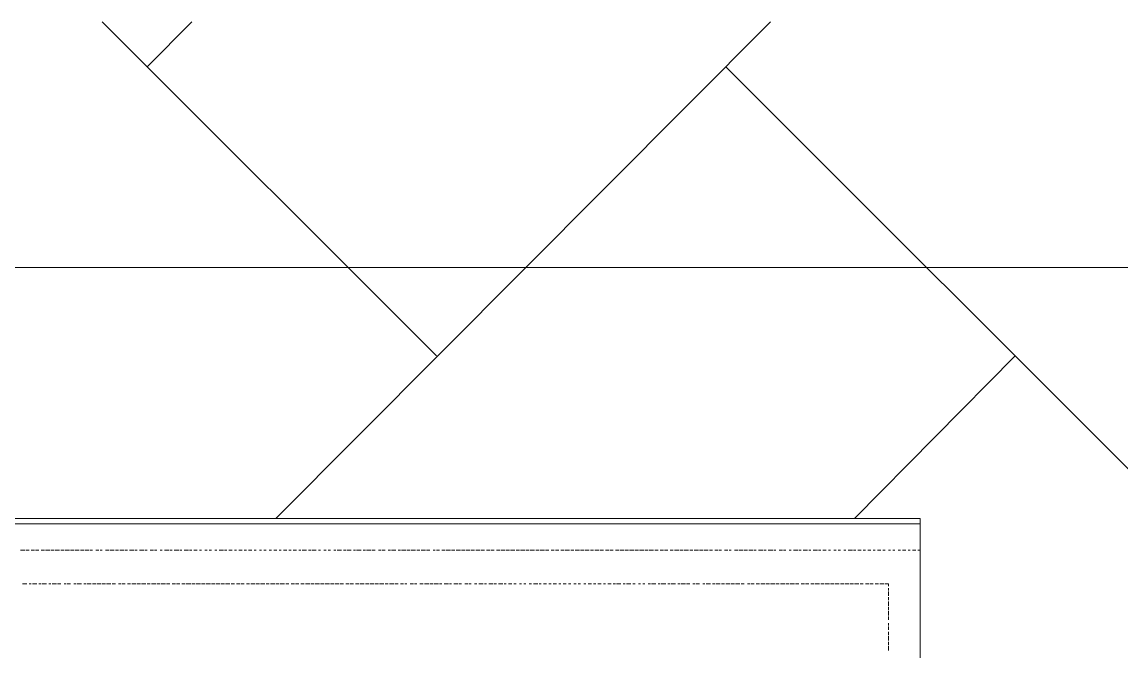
# Model space of a CAD drawing. Header units: millimetres. Extents: x 2928 to 3112, y 1220 to 1280.
# Drawn here: x 2963.947 to 2965.625, y 1237.831 to 1238.792 of the extents above; entities that cross this region are included whole.
import ezdxf

# ---------------------------------------------------------------- set-up
doc = ezdxf.new("R2010")
doc.units = ezdxf.units.MM

msp = doc.modelspace()

# ---------------------------------------------------------------- linework, layer by layer
at = {"color": 9, "linetype": 'Continuous', "lineweight": 13, "true_color": 0xbababa}
for points in [[(2964.57998, 1238.28191), (2964.06998, 1238.79192), (2964.06998, 1238.79192)], [(2964.13831, 1238.72358), (2964.20664, 1238.79192), (2964.20664, 1238.79192)], [(2964.33498, 1238.03358), (2965.08999, 1238.79192), (2965.08999, 1238.79192)], [(2966.34667, 1237.39857), (2965.02166, 1238.72358), (2965.02166, 1238.72358)], [(2965.21833, 1238.03358), (2965.46333, 1238.28191), (2965.46333, 1238.28191)]]:
    msp.add_lwpolyline(points, dxfattribs=at)
at = {"color": 253, "linetype": 'Continuous', "lineweight": 5, "true_color": 0x9a9a9a}
for points in [[(2957.39321, 1238.41691), (2982.93191, 1238.41691), (2982.93191, 1238.41691)], [(2963.3033, 1238.02524), (2965.31833, 1238.02524), (2965.31833, 1238.02524)]]:
    msp.add_lwpolyline(points, dxfattribs=at)
at = {"color": 7, "linetype": 'Continuous', "lineweight": 20, "true_color": 0x000007}
msp.add_lwpolyline([(2963.3033, 1237.5819), (2965.31833, 1237.5819), (2965.31833, 1238.03358), (2963.3033, 1238.03358)], close=True, dxfattribs=at)
at = {"color": 252, "linetype": 'Continuous', "lineweight": 13, "true_color": 0x989898}
for points in [[(2963.95164, 1237.98524), (2963.94497, 1237.98524), (2963.94497, 1237.98524)], [(2963.95831, 1237.98524), (2963.95331, 1237.98524), (2963.95331, 1237.98524)], [(2963.96664, 1237.98524), (2963.96164, 1237.98524), (2963.96164, 1237.98524)], [(2963.97331, 1237.98524), (2963.96831, 1237.98524), (2963.96831, 1237.98524)], [(2963.98164, 1237.98524), (2963.97664, 1237.98524), (2963.97664, 1237.98524)], [(2963.98997, 1237.98524), (2963.98331, 1237.98524), (2963.98331, 1237.98524)], [(2963.99664, 1237.98524), (2963.99164, 1237.98524), (2963.99164, 1237.98524)], [(2964.00497, 1237.98524), (2963.99831, 1237.98524), (2963.99831, 1237.98524)], [(2964.01164, 1237.98524), (2964.00664, 1237.98524), (2964.00664, 1237.98524)], [(2964.01997, 1237.98524), (2964.01331, 1237.98524), (2964.01331, 1237.98524)], [(2964.02664, 1237.98524), (2964.02164, 1237.98524), (2964.02164, 1237.98524)], [(2964.03498, 1237.98524), (2964.02831, 1237.98524), (2964.02831, 1237.98524)], [(2964.04164, 1237.98524), (2964.03664, 1237.98524), (2964.03664, 1237.98524)], [(2964.04998, 1237.98524), (2964.04331, 1237.98524), (2964.04331, 1237.98524)], [(2964.05498, 1237.98524), (2964.05164, 1237.98524), (2964.05164, 1237.98524)], [(2964.06498, 1237.98524), (2964.05998, 1237.98524), (2964.05998, 1237.98524)], [(2964.06998, 1237.98524), (2964.06664, 1237.98524), (2964.06664, 1237.98524)], [(2964.07998, 1237.98524), (2964.07498, 1237.98524), (2964.07498, 1237.98524)], [(2964.08831, 1237.98524), (2964.08164, 1237.98524), (2964.08164, 1237.98524)], [(2964.09498, 1237.98524), (2964.08998, 1237.98524), (2964.08998, 1237.98524)], [(2964.10331, 1237.98524), (2964.09664, 1237.98524), (2964.09664, 1237.98524)], [(2964.10831, 1237.98524), (2964.10498, 1237.98524), (2964.10498, 1237.98524)], [(2964.11831, 1237.98524), (2964.11164, 1237.98524), (2964.11164, 1237.98524)], [(2964.12331, 1237.98524), (2964.11998, 1237.98524), (2964.11998, 1237.98524)], [(2964.13331, 1237.98524), (2964.12664, 1237.98524), (2964.12664, 1237.98524)], [(2964.13831, 1237.98524), (2964.13498, 1237.98524), (2964.13498, 1237.98524)], [(2964.14831, 1237.98524), (2964.14331, 1237.98524), (2964.14331, 1237.98524)], [(2964.15331, 1237.98524), (2964.14998, 1237.98524), (2964.14998, 1237.98524)], [(2964.16164, 1237.98524), (2964.15831, 1237.98524), (2964.15831, 1237.98524)], [(2964.17164, 1237.98524), (2964.16498, 1237.98524), (2964.16498, 1237.98524)], [(2964.17664, 1237.98524), (2964.17331, 1237.98524), (2964.17331, 1237.98524)], [(2964.18664, 1237.98524), (2964.17998, 1237.98524), (2964.17998, 1237.98524)], [(2964.19164, 1237.98524), (2964.18831, 1237.98524), (2964.18831, 1237.98524)], [(2964.20164, 1237.98524), (2964.19498, 1237.98524), (2964.19498, 1237.98524)], [(2964.20664, 1237.98524), (2964.20331, 1237.98524), (2964.20331, 1237.98524)], [(2964.21498, 1237.98524), (2964.20998, 1237.98524), (2964.20998, 1237.98524)], [(2964.22164, 1237.98524), (2964.21831, 1237.98524), (2964.21831, 1237.98524)], [(2964.22998, 1237.98524), (2964.22664, 1237.98524), (2964.22664, 1237.98524)], [(2964.23664, 1237.98524), (2964.23331, 1237.98524), (2964.23331, 1237.98524)], [(2964.24498, 1237.98524), (2964.24164, 1237.98524), (2964.24164, 1237.98524)], [(2964.25498, 1237.98524), (2964.24831, 1237.98524), (2964.24831, 1237.98524)], [(2964.25998, 1237.98524), (2964.25664, 1237.98524), (2964.25664, 1237.98524)], [(2964.26831, 1237.98524), (2964.26331, 1237.98524), (2964.26331, 1237.98524)], [(2964.27498, 1237.98524), (2964.27165, 1237.98524), (2964.27165, 1237.98524)], [(2964.28331, 1237.98524), (2964.27831, 1237.98524), (2964.27831, 1237.98524)], [(2964.28998, 1237.98524), (2964.28665, 1237.98524), (2964.28665, 1237.98524)], [(2964.29831, 1237.98524), (2964.29331, 1237.98524), (2964.29331, 1237.98524)], [(2964.30498, 1237.98524), (2964.30165, 1237.98524), (2964.30165, 1237.98524)], [(2964.31331, 1237.98524), (2964.30998, 1237.98524), (2964.30998, 1237.98524)], [(2964.31998, 1237.98524), (2964.31665, 1237.98524), (2964.31665, 1237.98524)], [(2964.32831, 1237.98524), (2964.32498, 1237.98524), (2964.32498, 1237.98524)], [(2964.33665, 1237.98524), (2964.33165, 1237.98524), (2964.33165, 1237.98524)], [(2964.34331, 1237.98524), (2964.33998, 1237.98524), (2964.33998, 1237.98524)], [(2964.35165, 1237.98524), (2964.34665, 1237.98524), (2964.34665, 1237.98524)], [(2964.35831, 1237.98524), (2964.35498, 1237.98524), (2964.35498, 1237.98524)], [(2964.36665, 1237.98524), (2964.36165, 1237.98524), (2964.36165, 1237.98524)], [(2964.37331, 1237.98524), (2964.36998, 1237.98524), (2964.36998, 1237.98524)], [(2964.38165, 1237.98524), (2964.37498, 1237.98524), (2964.37498, 1237.98524)], [(2964.38831, 1237.98524), (2964.38498, 1237.98524), (2964.38498, 1237.98524)], [(2964.39665, 1237.98524), (2964.38998, 1237.98524), (2964.38998, 1237.98524)], [(2964.40331, 1237.98524), (2964.39998, 1237.98524), (2964.39998, 1237.98524)], [(2964.41165, 1237.98524), (2964.40831, 1237.98524), (2964.40831, 1237.98524)], [(2964.41831, 1237.98524), (2964.41498, 1237.98524), (2964.41498, 1237.98524)], [(2964.42665, 1237.98524), (2964.42331, 1237.98524), (2964.42331, 1237.98524)], [(2964.43498, 1237.98524), (2964.42831, 1237.98524), (2964.42831, 1237.98524)], [(2964.44165, 1237.98524), (2964.43831, 1237.98524), (2964.43831, 1237.98524)], [(2964.44998, 1237.98524), (2964.44331, 1237.98524), (2964.44331, 1237.98524)], [(2964.45665, 1237.98524), (2964.45331, 1237.98524), (2964.45331, 1237.98524)], [(2964.46498, 1237.98524), (2964.45831, 1237.98524), (2964.45831, 1237.98524)], [(2964.47165, 1237.98524), (2964.46831, 1237.98524), (2964.46831, 1237.98524)], [(2964.47998, 1237.98524), (2964.47331, 1237.98524), (2964.47331, 1237.98524)], [(2964.48665, 1237.98524), (2964.48165, 1237.98524), (2964.48165, 1237.98524)], [(2964.49498, 1237.98524), (2964.49165, 1237.98524), (2964.49165, 1237.98524)], [(2964.50165, 1237.98524), (2964.49665, 1237.98524), (2964.49665, 1237.98524)], [(2964.50998, 1237.98524), (2964.50665, 1237.98524), (2964.50665, 1237.98524)], [(2964.51832, 1237.98524), (2964.51165, 1237.98524), (2964.51165, 1237.98524)], [(2964.52498, 1237.98524), (2964.52165, 1237.98524), (2964.52165, 1237.98524)], [(2964.53332, 1237.98524), (2964.52665, 1237.98524), (2964.52665, 1237.98524)], [(2964.53998, 1237.98524), (2964.53498, 1237.98524), (2964.53498, 1237.98524)], [(2964.54832, 1237.98524), (2964.54165, 1237.98524), (2964.54165, 1237.98524)], [(2964.55498, 1237.98524), (2964.54998, 1237.98524), (2964.54998, 1237.98524)], [(2964.56332, 1237.98524), (2964.55665, 1237.98524), (2964.55665, 1237.98524)], [(2964.56998, 1237.98524), (2964.56498, 1237.98524), (2964.56498, 1237.98524)], [(2964.57832, 1237.98524), (2964.57498, 1237.98524), (2964.57498, 1237.98524)], [(2964.58498, 1237.98524), (2964.57998, 1237.98524), (2964.57998, 1237.98524)], [(2964.59332, 1237.98524), (2964.58832, 1237.98524), (2964.58832, 1237.98524)], [(2964.60165, 1237.98524), (2964.59498, 1237.98524), (2964.59498, 1237.98524)], [(2964.60832, 1237.98524), (2964.60332, 1237.98524), (2964.60332, 1237.98524)], [(2964.61665, 1237.98524), (2964.60998, 1237.98524), (2964.60998, 1237.98524)], [(2964.62332, 1237.98524), (2964.61832, 1237.98524), (2964.61832, 1237.98524)], [(2964.63165, 1237.98524), (2964.62498, 1237.98524), (2964.62498, 1237.98524)], [(2964.63832, 1237.98524), (2964.63332, 1237.98524), (2964.63332, 1237.98524)], [(2964.64665, 1237.98524), (2964.63998, 1237.98524), (2964.63998, 1237.98524)], [(2964.65332, 1237.98524), (2964.64832, 1237.98524), (2964.64832, 1237.98524)], [(2964.66165, 1237.98524), (2964.65665, 1237.98524), (2964.65665, 1237.98524)], [(2964.66832, 1237.98524), (2964.66332, 1237.98524), (2964.66332, 1237.98524)], [(2964.67665, 1237.98524), (2964.67165, 1237.98524), (2964.67165, 1237.98524)], [(2964.68498, 1237.98524), (2964.67832, 1237.98524), (2964.67832, 1237.98524)], [(2964.69165, 1237.98524), (2964.68665, 1237.98524), (2964.68665, 1237.98524)], [(2964.69998, 1237.98524), (2964.69332, 1237.98524), (2964.69332, 1237.98524)], [(2964.70665, 1237.98524), (2964.70165, 1237.98524), (2964.70165, 1237.98524)], [(2964.71498, 1237.98524), (2964.70832, 1237.98524), (2964.70832, 1237.98524)], [(2964.72165, 1237.98524), (2964.71665, 1237.98524), (2964.71665, 1237.98524)], [(2964.72999, 1237.98524), (2964.72332, 1237.98524), (2964.72332, 1237.98524)], [(2964.73665, 1237.98524), (2964.73165, 1237.98524), (2964.73165, 1237.98524)], [(2964.74499, 1237.98524), (2964.73832, 1237.98524), (2964.73832, 1237.98524)], [(2964.75165, 1237.98524), (2964.74665, 1237.98524), (2964.74665, 1237.98524)], [(2964.75999, 1237.98524), (2964.75499, 1237.98524), (2964.75499, 1237.98524)], [(2964.76665, 1237.98524), (2964.76165, 1237.98524), (2964.76165, 1237.98524)], [(2964.77499, 1237.98524), (2964.76999, 1237.98524), (2964.76999, 1237.98524)], [(2964.78332, 1237.98524), (2964.77665, 1237.98524), (2964.77665, 1237.98524)], [(2964.78999, 1237.98524), (2964.78499, 1237.98524), (2964.78499, 1237.98524)], [(2964.79832, 1237.98524), (2964.79165, 1237.98524), (2964.79165, 1237.98524)], [(2964.80499, 1237.98524), (2964.79999, 1237.98524), (2964.79999, 1237.98524)], [(2964.81332, 1237.98524), (2964.80665, 1237.98524), (2964.80665, 1237.98524)], [(2964.81999, 1237.98524), (2964.81499, 1237.98524), (2964.81499, 1237.98524)], [(2964.82832, 1237.98524), (2964.82165, 1237.98524), (2964.82165, 1237.98524)], [(2964.83499, 1237.98524), (2964.82999, 1237.98524), (2964.82999, 1237.98524)], [(2964.84332, 1237.98524), (2964.83832, 1237.98524), (2964.83832, 1237.98524)], [(2964.84999, 1237.98524), (2964.84499, 1237.98524), (2964.84499, 1237.98524)], [(2964.85832, 1237.98524), (2964.85332, 1237.98524), (2964.85332, 1237.98524)], [(2964.86665, 1237.98524), (2964.85999, 1237.98524), (2964.85999, 1237.98524)], [(2964.87332, 1237.98524), (2964.86832, 1237.98524), (2964.86832, 1237.98524)], [(2964.88165, 1237.98524), (2964.87499, 1237.98524), (2964.87499, 1237.98524)], [(2964.88832, 1237.98524), (2964.88332, 1237.98524), (2964.88332, 1237.98524)], [(2964.89665, 1237.98524), (2964.88999, 1237.98524), (2964.88999, 1237.98524)], [(2964.90332, 1237.98524), (2964.89832, 1237.98524), (2964.89832, 1237.98524)], [(2964.91165, 1237.98524), (2964.90499, 1237.98524), (2964.90499, 1237.98524)], [(2964.91832, 1237.98524), (2964.91332, 1237.98524), (2964.91332, 1237.98524)], [(2964.92665, 1237.98524), (2964.92165, 1237.98524), (2964.92165, 1237.98524)], [(2964.93332, 1237.98524), (2964.92832, 1237.98524), (2964.92832, 1237.98524)], [(2964.94165, 1237.98524), (2964.93665, 1237.98524), (2964.93665, 1237.98524)], [(2964.94999, 1237.98524), (2964.94332, 1237.98524), (2964.94332, 1237.98524)], [(2964.95665, 1237.98524), (2964.95165, 1237.98524), (2964.95165, 1237.98524)], [(2964.96499, 1237.98524), (2964.95832, 1237.98524), (2964.95832, 1237.98524)], [(2964.97166, 1237.98524), (2964.96666, 1237.98524), (2964.96666, 1237.98524)], [(2964.97999, 1237.98524), (2964.97332, 1237.98524), (2964.97332, 1237.98524)], [(2964.98666, 1237.98524), (2964.98166, 1237.98524), (2964.98166, 1237.98524)], [(2964.99499, 1237.98524), (2964.98832, 1237.98524), (2964.98832, 1237.98524)], [(2965.00166, 1237.98524), (2964.99666, 1237.98524), (2964.99666, 1237.98524)], [(2965.00999, 1237.98524), (2965.00499, 1237.98524), (2965.00499, 1237.98524)], [(2965.01499, 1237.98524), (2965.01166, 1237.98524), (2965.01166, 1237.98524)], [(2965.02499, 1237.98524), (2965.01999, 1237.98524), (2965.01999, 1237.98524)], [(2965.02999, 1237.98524), (2965.02666, 1237.98524), (2965.02666, 1237.98524)], [(2965.03999, 1237.98524), (2965.03499, 1237.98524), (2965.03499, 1237.98524)], [(2965.04832, 1237.98524), (2965.04166, 1237.98524), (2965.04166, 1237.98524)], [(2965.05499, 1237.98524), (2965.04999, 1237.98524), (2965.04999, 1237.98524)], [(2965.06332, 1237.98524), (2965.05666, 1237.98524), (2965.05666, 1237.98524)], [(2965.06832, 1237.98524), (2965.06499, 1237.98524), (2965.06499, 1237.98524)], [(2965.07832, 1237.98524), (2965.07166, 1237.98524), (2965.07166, 1237.98524)], [(2965.08332, 1237.98524), (2965.07999, 1237.98524), (2965.07999, 1237.98524)], [(2965.09332, 1237.98524), (2965.08666, 1237.98524), (2965.08666, 1237.98524)], [(2965.09832, 1237.98524), (2965.09499, 1237.98524), (2965.09499, 1237.98524)], [(2965.10832, 1237.98524), (2965.10332, 1237.98524), (2965.10332, 1237.98524)], [(2965.11332, 1237.98524), (2965.10999, 1237.98524), (2965.10999, 1237.98524)], [(2965.12166, 1237.98524), (2965.11832, 1237.98524), (2965.11832, 1237.98524)], [(2965.13166, 1237.98524), (2965.12499, 1237.98524), (2965.12499, 1237.98524)], [(2965.13666, 1237.98524), (2965.13332, 1237.98524), (2965.13332, 1237.98524)], [(2965.14666, 1237.98524), (2965.13999, 1237.98524), (2965.13999, 1237.98524)], [(2965.15166, 1237.98524), (2965.14832, 1237.98524), (2965.14832, 1237.98524)], [(2965.16166, 1237.98524), (2965.15499, 1237.98524), (2965.15499, 1237.98524)], [(2965.16666, 1237.98524), (2965.16332, 1237.98524), (2965.16332, 1237.98524)], [(2965.17499, 1237.98524), (2965.16999, 1237.98524), (2965.16999, 1237.98524)], [(2965.18166, 1237.98524), (2965.17832, 1237.98524), (2965.17832, 1237.98524)], [(2965.18999, 1237.98524), (2965.18666, 1237.98524), (2965.18666, 1237.98524)], [(2965.19666, 1237.98524), (2965.19332, 1237.98524), (2965.19332, 1237.98524)], [(2965.20499, 1237.98524), (2965.20166, 1237.98524), (2965.20166, 1237.98524)], [(2965.21499, 1237.98524), (2965.20833, 1237.98524), (2965.20833, 1237.98524)], [(2965.21999, 1237.98524), (2965.21666, 1237.98524), (2965.21666, 1237.98524)], [(2965.22833, 1237.98524), (2965.22333, 1237.98524), (2965.22333, 1237.98524)], [(2965.23499, 1237.98524), (2965.23166, 1237.98524), (2965.23166, 1237.98524)], [(2965.24333, 1237.98524), (2965.23833, 1237.98524), (2965.23833, 1237.98524)], [(2965.24999, 1237.98524), (2965.24666, 1237.98524), (2965.24666, 1237.98524)], [(2965.25833, 1237.98524), (2965.25333, 1237.98524), (2965.25333, 1237.98524)], [(2965.26499, 1237.98524), (2965.26166, 1237.98524), (2965.26166, 1237.98524)], [(2965.27333, 1237.98524), (2965.26999, 1237.98524), (2965.26999, 1237.98524)], [(2965.27999, 1237.98524), (2965.27666, 1237.98524), (2965.27666, 1237.98524)], [(2965.28833, 1237.98524), (2965.28499, 1237.98524), (2965.28499, 1237.98524)], [(2965.29666, 1237.98524), (2965.29166, 1237.98524), (2965.29166, 1237.98524)], [(2965.30333, 1237.98524), (2965.29999, 1237.98524), (2965.29999, 1237.98524)], [(2965.31166, 1237.98524), (2965.30666, 1237.98524), (2965.30666, 1237.98524)], [(2965.31833, 1237.98524), (2965.31499, 1237.98524), (2965.31499, 1237.98524)], [(2963.95497, 1237.93357), (2963.94831, 1237.93357), (2963.94831, 1237.93357)], [(2963.96164, 1237.93357), (2963.95831, 1237.93357), (2963.95831, 1237.93357)], [(2963.96997, 1237.93357), (2963.96331, 1237.93357), (2963.96331, 1237.93357)], [(2963.97664, 1237.93357), (2963.97331, 1237.93357), (2963.97331, 1237.93357)], [(2963.98497, 1237.93357), (2963.97831, 1237.93357), (2963.97831, 1237.93357)], [(2963.99164, 1237.93357), (2963.98831, 1237.93357), (2963.98831, 1237.93357)], [(2963.99997, 1237.93357), (2963.99331, 1237.93357), (2963.99331, 1237.93357)], [(2964.00664, 1237.93357), (2964.00164, 1237.93357), (2964.00164, 1237.93357)], [(2964.01497, 1237.93357), (2964.01164, 1237.93357), (2964.01164, 1237.93357)], [(2964.02164, 1237.93357), (2964.01664, 1237.93357), (2964.01664, 1237.93357)], [(2964.02998, 1237.93357), (2964.02664, 1237.93357), (2964.02664, 1237.93357)], [(2964.03831, 1237.93357), (2964.03164, 1237.93357), (2964.03164, 1237.93357)], [(2964.04498, 1237.93357), (2964.04164, 1237.93357), (2964.04164, 1237.93357)], [(2964.05331, 1237.93357), (2964.04664, 1237.93357), (2964.04664, 1237.93357)], [(2964.05998, 1237.93357), (2964.05498, 1237.93357), (2964.05498, 1237.93357)], [(2964.06831, 1237.93357), (2964.06164, 1237.93357), (2964.06164, 1237.93357)], [(2964.07498, 1237.93357), (2964.06998, 1237.93357), (2964.06998, 1237.93357)], [(2964.08331, 1237.93357), (2964.07664, 1237.93357), (2964.07664, 1237.93357)], [(2964.08998, 1237.93357), (2964.08498, 1237.93357), (2964.08498, 1237.93357)], [(2964.09831, 1237.93357), (2964.09498, 1237.93357), (2964.09498, 1237.93357)], [(2964.10498, 1237.93357), (2964.09998, 1237.93357), (2964.09998, 1237.93357)], [(2964.11331, 1237.93357), (2964.10831, 1237.93357), (2964.10831, 1237.93357)], [(2964.12164, 1237.93357), (2964.11498, 1237.93357), (2964.11498, 1237.93357)], [(2964.12831, 1237.93357), (2964.12331, 1237.93357), (2964.12331, 1237.93357)], [(2964.13664, 1237.93357), (2964.12998, 1237.93357), (2964.12998, 1237.93357)], [(2964.14331, 1237.93357), (2964.13831, 1237.93357), (2964.13831, 1237.93357)], [(2964.15164, 1237.93357), (2964.14498, 1237.93357), (2964.14498, 1237.93357)], [(2964.15831, 1237.93357), (2964.15331, 1237.93357), (2964.15331, 1237.93357)], [(2964.16664, 1237.93357), (2964.15998, 1237.93357), (2964.15998, 1237.93357)], [(2964.17331, 1237.93357), (2964.16831, 1237.93357), (2964.16831, 1237.93357)], [(2964.18164, 1237.93357), (2964.17664, 1237.93357), (2964.17664, 1237.93357)], [(2964.18831, 1237.93357), (2964.18331, 1237.93357), (2964.18331, 1237.93357)], [(2964.19664, 1237.93357), (2964.19164, 1237.93357), (2964.19164, 1237.93357)], [(2964.20498, 1237.93357), (2964.19831, 1237.93357), (2964.19831, 1237.93357)], [(2964.21164, 1237.93357), (2964.20664, 1237.93357), (2964.20664, 1237.93357)], [(2964.21998, 1237.93357), (2964.21331, 1237.93357), (2964.21331, 1237.93357)], [(2964.22664, 1237.93357), (2964.22164, 1237.93357), (2964.22164, 1237.93357)], [(2964.23498, 1237.93357), (2964.22831, 1237.93357), (2964.22831, 1237.93357)], [(2964.24164, 1237.93357), (2964.23664, 1237.93357), (2964.23664, 1237.93357)], [(2964.24998, 1237.93357), (2964.24331, 1237.93357), (2964.24331, 1237.93357)], [(2964.25664, 1237.93357), (2964.25164, 1237.93357), (2964.25164, 1237.93357)], [(2964.26498, 1237.93357), (2964.25831, 1237.93357), (2964.25831, 1237.93357)], [(2964.27165, 1237.93357), (2964.26665, 1237.93357), (2964.26665, 1237.93357)], [(2964.27998, 1237.93357), (2964.27498, 1237.93357), (2964.27498, 1237.93357)], [(2964.28665, 1237.93357), (2964.28165, 1237.93357), (2964.28165, 1237.93357)], [(2964.29498, 1237.93357), (2964.28998, 1237.93357), (2964.28998, 1237.93357)], [(2964.30331, 1237.93357), (2964.29665, 1237.93357), (2964.29665, 1237.93357)], [(2964.30998, 1237.93357), (2964.30498, 1237.93357), (2964.30498, 1237.93357)], [(2964.31831, 1237.93357), (2964.31165, 1237.93357), (2964.31165, 1237.93357)], [(2964.32498, 1237.93357), (2964.31998, 1237.93357), (2964.31998, 1237.93357)], [(2964.33331, 1237.93357), (2964.32665, 1237.93357), (2964.32665, 1237.93357)], [(2964.33998, 1237.93357), (2964.33498, 1237.93357), (2964.33498, 1237.93357)], [(2964.34831, 1237.93357), (2964.34165, 1237.93357), (2964.34165, 1237.93357)], [(2964.35498, 1237.93357), (2964.34998, 1237.93357), (2964.34998, 1237.93357)], [(2964.36331, 1237.93357), (2964.35831, 1237.93357), (2964.35831, 1237.93357)], [(2964.36998, 1237.93357), (2964.36498, 1237.93357), (2964.36498, 1237.93357)], [(2964.37831, 1237.93357), (2964.37331, 1237.93357), (2964.37331, 1237.93357)], [(2964.38665, 1237.93357), (2964.37998, 1237.93357), (2964.37998, 1237.93357)], [(2964.39331, 1237.93357), (2964.38831, 1237.93357), (2964.38831, 1237.93357)], [(2964.40165, 1237.93357), (2964.39498, 1237.93357), (2964.39498, 1237.93357)], [(2964.40831, 1237.93357), (2964.40331, 1237.93357), (2964.40331, 1237.93357)], [(2964.41665, 1237.93357), (2964.40998, 1237.93357), (2964.40998, 1237.93357)], [(2964.42331, 1237.93357), (2964.41831, 1237.93357), (2964.41831, 1237.93357)], [(2964.43165, 1237.93357), (2964.42498, 1237.93357), (2964.42498, 1237.93357)], [(2964.43831, 1237.93357), (2964.43331, 1237.93357), (2964.43331, 1237.93357)], [(2964.44665, 1237.93357), (2964.44165, 1237.93357), (2964.44165, 1237.93357)], [(2964.45331, 1237.93357), (2964.44831, 1237.93357), (2964.44831, 1237.93357)], [(2964.46165, 1237.93357), (2964.45665, 1237.93357), (2964.45665, 1237.93357)], [(2964.46998, 1237.93357), (2964.46331, 1237.93357), (2964.46331, 1237.93357)], [(2964.47665, 1237.93357), (2964.47165, 1237.93357), (2964.47165, 1237.93357)], [(2964.48498, 1237.93357), (2964.47831, 1237.93357), (2964.47831, 1237.93357)], [(2964.49165, 1237.93357), (2964.48665, 1237.93357), (2964.48665, 1237.93357)], [(2964.49998, 1237.93357), (2964.49331, 1237.93357), (2964.49331, 1237.93357)], [(2964.50665, 1237.93357), (2964.50165, 1237.93357), (2964.50165, 1237.93357)], [(2964.51498, 1237.93357), (2964.50832, 1237.93357), (2964.50832, 1237.93357)], [(2964.52165, 1237.93357), (2964.51665, 1237.93357), (2964.51665, 1237.93357)], [(2964.52998, 1237.93357), (2964.52498, 1237.93357), (2964.52498, 1237.93357)], [(2964.53498, 1237.93357), (2964.53165, 1237.93357), (2964.53165, 1237.93357)], [(2964.54498, 1237.93357), (2964.53998, 1237.93357), (2964.53998, 1237.93357)], [(2964.54998, 1237.93357), (2964.54665, 1237.93357), (2964.54665, 1237.93357)], [(2964.55998, 1237.93357), (2964.55498, 1237.93357), (2964.55498, 1237.93357)], [(2964.56832, 1237.93357), (2964.56165, 1237.93357), (2964.56165, 1237.93357)], [(2964.57498, 1237.93357), (2964.56998, 1237.93357), (2964.56998, 1237.93357)], [(2964.58332, 1237.93357), (2964.57665, 1237.93357), (2964.57665, 1237.93357)], [(2964.58832, 1237.93357), (2964.58498, 1237.93357), (2964.58498, 1237.93357)], [(2964.59832, 1237.93357), (2964.59165, 1237.93357), (2964.59165, 1237.93357)], [(2964.60332, 1237.93357), (2964.59998, 1237.93357), (2964.59998, 1237.93357)], [(2964.61332, 1237.93357), (2964.60665, 1237.93357), (2964.60665, 1237.93357)], [(2964.61832, 1237.93357), (2964.61498, 1237.93357), (2964.61498, 1237.93357)], [(2964.62832, 1237.93357), (2964.62332, 1237.93357), (2964.62332, 1237.93357)], [(2964.63332, 1237.93357), (2964.62998, 1237.93357), (2964.62998, 1237.93357)], [(2964.64165, 1237.93357), (2964.63832, 1237.93357), (2964.63832, 1237.93357)], [(2964.65165, 1237.93357), (2964.64498, 1237.93357), (2964.64498, 1237.93357)], [(2964.65665, 1237.93357), (2964.65332, 1237.93357), (2964.65332, 1237.93357)], [(2964.66665, 1237.93357), (2964.65998, 1237.93357), (2964.65998, 1237.93357)], [(2964.67165, 1237.93357), (2964.66832, 1237.93357), (2964.66832, 1237.93357)], [(2964.68165, 1237.93357), (2964.67498, 1237.93357), (2964.67498, 1237.93357)], [(2964.68665, 1237.93357), (2964.68332, 1237.93357), (2964.68332, 1237.93357)], [(2964.69498, 1237.93357), (2964.68998, 1237.93357), (2964.68998, 1237.93357)], [(2964.70165, 1237.93357), (2964.69832, 1237.93357), (2964.69832, 1237.93357)], [(2964.70998, 1237.93357), (2964.70665, 1237.93357), (2964.70665, 1237.93357)], [(2964.71665, 1237.93357), (2964.71332, 1237.93357), (2964.71332, 1237.93357)], [(2964.72498, 1237.93357), (2964.72165, 1237.93357), (2964.72165, 1237.93357)], [(2964.73499, 1237.93357), (2964.72832, 1237.93357), (2964.72832, 1237.93357)], [(2964.73999, 1237.93357), (2964.73665, 1237.93357), (2964.73665, 1237.93357)], [(2964.74832, 1237.93357), (2964.74332, 1237.93357), (2964.74332, 1237.93357)], [(2964.75499, 1237.93357), (2964.75165, 1237.93357), (2964.75165, 1237.93357)], [(2964.76332, 1237.93357), (2964.75832, 1237.93357), (2964.75832, 1237.93357)], [(2964.76999, 1237.93357), (2964.76665, 1237.93357), (2964.76665, 1237.93357)], [(2964.77832, 1237.93357), (2964.77332, 1237.93357), (2964.77332, 1237.93357)], [(2964.78499, 1237.93357), (2964.78165, 1237.93357), (2964.78165, 1237.93357)], [(2964.79332, 1237.93357), (2964.78999, 1237.93357), (2964.78999, 1237.93357)], [(2964.79999, 1237.93357), (2964.79665, 1237.93357), (2964.79665, 1237.93357)], [(2964.80832, 1237.93357), (2964.80499, 1237.93357), (2964.80499, 1237.93357)], [(2964.81665, 1237.93357), (2964.81165, 1237.93357), (2964.81165, 1237.93357)], [(2964.82332, 1237.93357), (2964.81999, 1237.93357), (2964.81999, 1237.93357)], [(2964.83165, 1237.93357), (2964.82665, 1237.93357), (2964.82665, 1237.93357)], [(2964.83832, 1237.93357), (2964.83499, 1237.93357), (2964.83499, 1237.93357)], [(2964.84665, 1237.93357), (2964.84165, 1237.93357), (2964.84165, 1237.93357)], [(2964.85332, 1237.93357), (2964.84999, 1237.93357), (2964.84999, 1237.93357)], [(2964.86165, 1237.93357), (2964.85499, 1237.93357), (2964.85499, 1237.93357)], [(2964.86832, 1237.93357), (2964.86499, 1237.93357), (2964.86499, 1237.93357)], [(2964.87665, 1237.93357), (2964.86999, 1237.93357), (2964.86999, 1237.93357)], [(2964.88332, 1237.93357), (2964.87999, 1237.93357), (2964.87999, 1237.93357)], [(2964.89165, 1237.93357), (2964.88832, 1237.93357), (2964.88832, 1237.93357)], [(2964.89832, 1237.93357), (2964.89499, 1237.93357), (2964.89499, 1237.93357)], [(2964.90665, 1237.93357), (2964.90332, 1237.93357), (2964.90332, 1237.93357)], [(2964.91499, 1237.93357), (2964.90832, 1237.93357), (2964.90832, 1237.93357)], [(2964.92165, 1237.93357), (2964.91832, 1237.93357), (2964.91832, 1237.93357)], [(2964.92999, 1237.93357), (2964.92332, 1237.93357), (2964.92332, 1237.93357)], [(2964.93665, 1237.93357), (2964.93332, 1237.93357), (2964.93332, 1237.93357)], [(2964.94499, 1237.93357), (2964.93832, 1237.93357), (2964.93832, 1237.93357)], [(2964.95165, 1237.93357), (2964.94832, 1237.93357), (2964.94832, 1237.93357)], [(2964.95999, 1237.93357), (2964.95332, 1237.93357), (2964.95332, 1237.93357)], [(2964.96666, 1237.93357), (2964.96166, 1237.93357), (2964.96166, 1237.93357)], [(2964.97499, 1237.93357), (2964.97166, 1237.93357), (2964.97166, 1237.93357)], [(2964.98166, 1237.93357), (2964.97666, 1237.93357), (2964.97666, 1237.93357)], [(2964.98999, 1237.93357), (2964.98666, 1237.93357), (2964.98666, 1237.93357)], [(2964.99832, 1237.93357), (2964.99166, 1237.93357), (2964.99166, 1237.93357)], [(2965.00499, 1237.93357), (2965.00166, 1237.93357), (2965.00166, 1237.93357)], [(2965.01332, 1237.93357), (2965.00666, 1237.93357), (2965.00666, 1237.93357)], [(2965.01999, 1237.93357), (2965.01499, 1237.93357), (2965.01499, 1237.93357)], [(2965.02832, 1237.93357), (2965.02166, 1237.93357), (2965.02166, 1237.93357)], [(2965.03499, 1237.93357), (2965.02999, 1237.93357), (2965.02999, 1237.93357)], [(2965.04332, 1237.93357), (2965.03666, 1237.93357), (2965.03666, 1237.93357)], [(2965.04999, 1237.93357), (2965.04499, 1237.93357), (2965.04499, 1237.93357)], [(2965.05832, 1237.93357), (2965.05499, 1237.93357), (2965.05499, 1237.93357)], [(2965.06499, 1237.93357), (2965.05999, 1237.93357), (2965.05999, 1237.93357)], [(2965.07332, 1237.93357), (2965.06832, 1237.93357), (2965.06832, 1237.93357)], [(2965.08166, 1237.93357), (2965.07499, 1237.93357), (2965.07499, 1237.93357)], [(2965.08832, 1237.93357), (2965.08332, 1237.93357), (2965.08332, 1237.93357)], [(2965.09666, 1237.93357), (2965.08999, 1237.93357), (2965.08999, 1237.93357)], [(2965.10332, 1237.93357), (2965.09832, 1237.93357), (2965.09832, 1237.93357)], [(2965.11166, 1237.93357), (2965.10499, 1237.93357), (2965.10499, 1237.93357)], [(2965.11832, 1237.93357), (2965.11332, 1237.93357), (2965.11332, 1237.93357)], [(2965.12666, 1237.93357), (2965.11999, 1237.93357), (2965.11999, 1237.93357)], [(2965.13332, 1237.93357), (2965.12832, 1237.93357), (2965.12832, 1237.93357)], [(2965.14166, 1237.93357), (2965.13666, 1237.93357), (2965.13666, 1237.93357)], [(2965.14832, 1237.93357), (2965.14332, 1237.93357), (2965.14332, 1237.93357)], [(2965.15666, 1237.93357), (2965.15166, 1237.93357), (2965.15166, 1237.93357)], [(2965.16499, 1237.93357), (2965.15832, 1237.93357), (2965.15832, 1237.93357)], [(2965.17166, 1237.93357), (2965.16666, 1237.93357), (2965.16666, 1237.93357)], [(2965.17999, 1237.93357), (2965.17332, 1237.93357), (2965.17332, 1237.93357)], [(2965.18666, 1237.93357), (2965.18166, 1237.93357), (2965.18166, 1237.93357)], [(2965.19499, 1237.93357), (2965.18832, 1237.93357), (2965.18832, 1237.93357)], [(2965.20166, 1237.93357), (2965.19666, 1237.93357), (2965.19666, 1237.93357)], [(2965.20999, 1237.93357), (2965.20333, 1237.93357), (2965.20333, 1237.93357)], [(2965.21666, 1237.93357), (2965.21166, 1237.93357), (2965.21166, 1237.93357)], [(2965.22499, 1237.93357), (2965.21833, 1237.93357), (2965.21833, 1237.93357)], [(2965.23166, 1237.93357), (2965.22666, 1237.93357), (2965.22666, 1237.93357)], [(2965.23999, 1237.93357), (2965.23499, 1237.93357), (2965.23499, 1237.93357)], [(2965.24666, 1237.93357), (2965.24166, 1237.93357), (2965.24166, 1237.93357)], [(2965.25499, 1237.93357), (2965.24999, 1237.93357), (2965.24999, 1237.93357)], [(2965.26333, 1237.93357), (2965.25666, 1237.93357), (2965.25666, 1237.93357)], [(2965.26999, 1237.93024), (2965.26999, 1237.93357), (2965.26499, 1237.93357)], [(2965.26999, 1237.92357), (2965.26999, 1237.92691), (2965.26999, 1237.92691)], [(2965.26999, 1237.91524), (2965.26999, 1237.92191), (2965.26999, 1237.92191)], [(2965.26999, 1237.90857), (2965.26999, 1237.91357), (2965.26999, 1237.91357)], [(2965.26999, 1237.90024), (2965.26999, 1237.90691), (2965.26999, 1237.90691)], [(2965.26999, 1237.89357), (2965.26999, 1237.89857), (2965.26999, 1237.89857)], [(2965.26999, 1237.88524), (2965.26999, 1237.89191), (2965.26999, 1237.89191)], [(2965.26999, 1237.87857), (2965.26999, 1237.88357), (2965.26999, 1237.88357)], [(2965.26999, 1237.87024), (2965.26999, 1237.87357), (2965.26999, 1237.87357)], [(2965.26999, 1237.86357), (2965.26999, 1237.86857), (2965.26999, 1237.86857)], [(2965.26999, 1237.85524), (2965.26999, 1237.86024), (2965.26999, 1237.86024)], [(2965.26999, 1237.84691), (2965.26999, 1237.85357), (2965.26999, 1237.85357)], [(2965.26999, 1237.84024), (2965.26999, 1237.84524), (2965.26999, 1237.84524)], [(2965.26999, 1237.83191), (2965.26999, 1237.83857), (2965.26999, 1237.83857)]]:
    msp.add_lwpolyline(points, dxfattribs=at)

doc.saveas('drawing.dxf')
